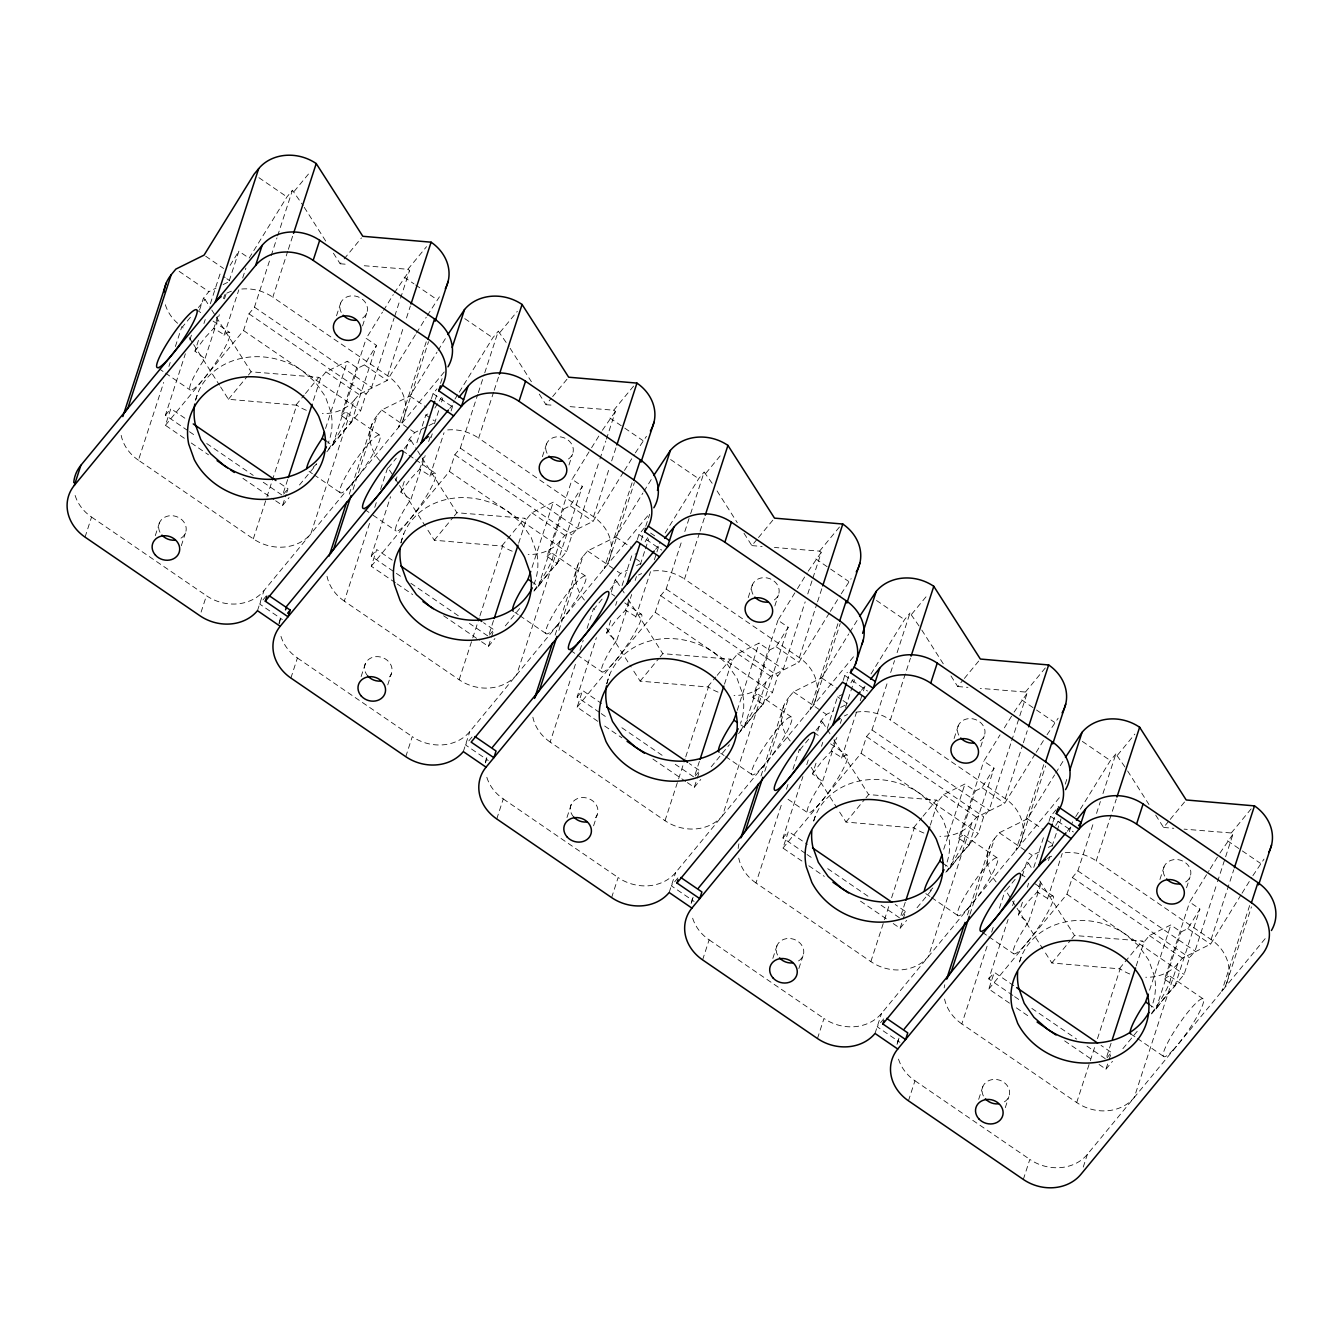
<?xml version="1.0" encoding="UTF-8"?>
<svg xmlns="http://www.w3.org/2000/svg" width="1343" height="1343" viewBox="0 0 1343 1343"><rect width="100%" height="100%" fill="white"/><g stroke="black" fill="none" stroke-linecap="round" stroke-linejoin="round"><path stroke-width="0.75" stroke-dasharray="5 3.75" d="M85.045 537.116L91.559 517.072A41.902 36.211 18 0 1 74.301 492.226M415.39 334.793L387.17 380.472L358.967 394.439L354.283 400.13L310.854 533.775A41.902 36.211 18 0 1 253.307 538.845L138.43 460.213L163.712 382.419M168.899 366.454L170.192 362.476M175.379 346.511L181.859 326.567M187.785 430.566L165.39 415.239L185.351 353.797M189.85 339.93L191.78 333.971M199.519 310.199L203.381 298.297L208.853 291.666L215.971 288.141M184.377 438.288L165.424 425.311L170.846 408.608L186.358 419.217M217.667 316.444L213.806 328.296L224.382 334.911A34.918 5.657 -55.6 0 1 221.377 353.797A34.918 5.657 -55.6 0 1 191.461 390.108A34.918 5.657 -55.6 0 1 204.841 358.598L194.953 351.178L198.798 339.326M203.935 323.495L205.227 319.55M210.364 303.719L220 274.056L225.12 277.565M223.442 298.633L224.734 294.688M229.233 280.838L238.869 251.175L249.11 258.192L286.966 196.901L292.438 190.253L303.115 205.546M205.177 358.195L219.312 314.682M224.466 298.868L226.379 292.925M195.642 399.962L198.025 392.676M155.284 535.639L159.431 522.897M224.046 335.314L238.819 289.819M242.68 277.967L245.887 268.08M165.424 425.311L243.553 330.529L248.975 313.826L254.448 307.194L270.547 257.655M271.185 255.657L276.977 237.829M277.632 235.848L292.438 190.253M181.288 545.778L185.435 533.02M426.218 341.844L398.351 427.628A41.902 36.211 18 0 0 387.674 375.839L272.814 297.189L287.721 251.326M288.359 249.328L292.892 235.361M201.097 612.106L206.436 595.704A41.902 36.211 18 0 0 263.983 590.635L445.238 370.752M253.307 538.845L266.267 498.958M266.921 496.96L296.719 405.2L228.444 399.291L220.588 386.935M336.522 315.773L340.669 303.014M287.671 479.569L282.517 495.433L261.851 481.281M313.439 400.298L320.524 378.491L325.98 371.86L347.384 361.267L357.624 368.267L364.423 364.893L376.476 345.386L366.236 338.386L382.47 312.113M275.668 500.788L282.567 505.505L286.177 494.358M286.781 492.512L287.99 488.802L277.648 481.717M257.47 610.679L263.983 590.635M325.543 428.501L347.384 361.267M362.543 325.913L366.689 313.154M325.728 440.722L332.56 445.389L342.717 431.707L351.413 422.508L341.189 415.507L366.236 338.386M332.56 445.389L357.624 368.267M278.874 623.471L281.241 616.185M351.413 422.508L376.476 345.386M326.836 451.802L360.679 410.723L366.119 394.019L371.591 387.388L394.12 318.022M394.775 316.041L399.912 300.177M400.567 298.196L409.581 270.447L407.869 269.288L362.728 265.612M349.264 494.174L372.129 423.851M387.674 375.839L403.874 325.963M406.476 317.989L410.354 306.019M290.894 678.047L297.407 657.986A41.902 36.211 18 0 1 280.15 633.157M353.041 489.507L377.03 415.692L381.714 410.018L409.917 396.034L437.046 352.118M623.404 472.199L593.018 521.386L564.815 535.37L560.132 541.044L516.702 674.69A41.902 36.211 18 0 1 459.155 679.759L344.295 601.127L370.215 521.336M374.747 507.385L376.695 501.392M380.573 489.423L387.707 467.482L393.885 476.698M403.253 419.469L428.535 341.676M400.516 576.214L371.239 556.153L390.544 496.709M395.698 480.844L396.991 476.883M406.006 449.133L409.229 439.228L414.702 432.597L427.175 426.402M395.396 582.744L371.272 566.226L376.695 549.522L392.206 560.149M423.515 457.359L419.654 469.227L430.23 475.825A34.918 5.657 -55.6 0 1 427.242 494.728A34.918 5.657 -55.6 0 1 397.31 531.022A34.918 5.657 -55.6 0 1 410.706 499.512L400.802 492.109L405.301 478.259M416.867 442.67L425.849 414.987L430.969 412.452M431.439 398.602L433.067 393.6L436.979 388.866M435.367 399.307L436.66 395.329M440.538 383.359L443.14 375.368M428.652 441.545L430.583 435.602M434.444 423.75L438.943 409.9M441.511 401.993L442.787 398.032M411.025 499.109L425.177 455.613M430.952 437.801L432.245 433.856M400.902 542.723L403.874 533.607M361.133 676.57L365.279 663.811M429.894 476.228L444.029 432.731M451.097 410.975L454.303 401.087M371.272 566.226L449.401 471.46L454.824 454.757L460.296 448.126L477.688 394.607M478.326 392.626L484.118 374.781M484.756 372.8L498.287 331.184L508.963 346.46M387.741 684.88L391.283 673.951M632.083 482.775L604.199 568.542A41.902 36.211 18 0 0 593.522 516.753L478.662 438.12L493.569 392.24M494.207 390.242L498.757 376.292M405.771 756.68L412.284 736.635A41.902 36.211 18 0 0 469.832 731.549L649.777 513.261M459.155 679.759L472.115 639.872M472.77 637.875L479.25 617.931M479.887 615.933L502.584 546.131L434.293 540.222L426.436 527.866M542.371 456.687L546.517 443.929M493.519 620.5L488.382 636.347L469.429 623.387M518.65 543.21L526.372 519.422L531.845 512.791L553.232 502.181L563.472 509.182L570.271 505.807L582.325 486.317L572.101 479.3L590.484 449.536M481.533 641.702L488.416 646.419L490.833 638.999M491.437 637.153L493.838 629.716L483.514 622.648M463.318 751.61L469.832 731.549M532.029 567.434L553.232 502.181M568.979 465.014L572.538 454.068M531.593 581.637L538.409 586.32L548.565 572.638L557.278 563.439L547.037 556.422L572.101 479.3M538.409 586.32L563.472 509.182M485.31 762.572L487.089 757.099M557.278 563.439L582.325 486.317M533.994 591.138L566.545 551.654L571.967 534.95L577.44 528.319L599.331 460.918M599.968 458.937L605.777 441.108M606.415 439.127L615.43 411.378L613.717 410.203L568.576 406.526M555.112 635.105L577.977 564.782M593.522 516.753L609.084 468.875M611.669 460.901L616.202 446.95M496.759 818.961L503.256 798.917A41.902 36.211 18 0 1 485.998 774.072M558.906 630.421L582.879 556.623L587.562 550.932L615.765 536.965L642.894 493.049M609.118 560.384L634.383 482.59M829.252 613.13L798.884 662.317L770.664 676.284L765.98 681.975L722.568 815.621A41.902 36.211 18 0 1 665.003 820.691L550.143 742.058L576.063 662.267M579.958 650.297L583.198 640.326M587.076 628.356L593.556 608.413M599.482 712.411L577.087 697.084L596.41 637.623M611.216 592.045L615.077 580.142L620.55 573.511L627.685 569.986M597.803 721.309L577.121 707.157L582.56 690.453L601.496 703.43M628.725 600.254L625.502 610.142L636.078 616.756A34.918 5.657 -55.6 0 1 633.09 635.659A34.918 5.657 -55.6 0 1 603.158 671.953A34.918 5.657 -55.6 0 1 616.555 640.443L606.65 633.023L611.787 617.209M615.648 605.34L616.924 601.395M622.078 585.565L631.714 555.901L636.817 553.366M637.304 539.533L638.932 534.514L645.429 526.624M641.215 540.239L643.163 534.245M645.748 526.271L649.643 514.302M635.155 580.478L636.431 576.533M640.292 564.664L644.791 550.815M645.429 548.851L648.635 538.963M616.89 640.04L631.663 594.546M606.751 683.637L609.722 674.522M566.981 817.484L571.128 804.742M635.743 617.159L650.516 571.665M654.377 559.813L656.307 553.87M656.945 551.889L660.168 542.001M577.121 707.157L655.25 612.374L660.672 595.671L666.145 589.04L682.244 539.5M684.812 531.559L689.966 515.712M690.621 513.731L704.135 472.098L712.579 483.866M593.589 825.811L597.148 814.865M837.931 623.706L810.064 709.473A41.902 36.211 18 0 0 799.37 657.684L684.51 579.034L699.418 533.171M700.056 531.173L704.605 517.206M611.619 897.594L618.133 877.55A41.902 36.211 18 0 0 675.68 872.48L854.333 655.77M665.003 820.691L677.963 780.803M678.618 778.806L685.098 758.862M685.736 756.864L708.433 687.045L640.141 681.136L632.284 668.797M748.219 597.618L752.365 584.86M699.384 761.431L694.23 777.278L675.277 764.301M724.498 684.124L732.22 660.336L737.693 653.705L759.08 643.112L769.321 650.113L776.136 646.738L788.173 627.231L777.95 620.231L796.332 590.45M687.381 782.633L694.264 787.351L696.681 779.93M697.286 778.067L699.686 770.647L689.362 763.563M669.167 892.524L675.68 872.48M737.24 710.346L759.08 643.112M774.827 605.928L778.386 594.999M740.849 724.901L744.257 727.234L754.413 713.553L763.126 704.353L752.886 697.353L777.95 620.231M744.257 727.234L769.321 650.113M691.158 903.486L693.525 896.201A41.902 36.211 18 0 0 691.46 903.822M763.126 704.353L788.173 627.231M738.532 733.647L772.393 692.568L777.815 675.865L783.288 669.234L805.179 601.849M807.764 593.925L812.263 580.042M812.901 578.061L821.278 552.292L819.566 551.134L774.424 547.457M760.977 776.019L783.825 705.696M799.37 657.684L816.88 603.83M817.518 601.832L822.067 587.865M702.607 959.892L709.121 939.848A41.902 36.211 18 0 1 691.846 915.003M764.755 771.352L788.727 697.537L793.411 691.863L821.614 677.879L848.742 633.963M1035.117 754.044L1004.732 803.232L976.529 817.216L971.828 822.89L928.416 956.535A41.902 36.211 18 0 1 870.852 961.605L755.991 882.972L781.911 803.198M786.444 789.231L788.391 783.238M792.924 769.287L799.404 749.327L802.224 753.255M814.966 701.315L840.231 623.521M805.33 853.342L782.935 838.015L802.896 776.573M806.757 764.671L808.687 758.728M817.702 730.978L820.926 721.073L826.398 714.442L833.533 710.9M801.922 861.048L782.969 848.071L788.408 831.367L807.344 844.344M835.212 739.204L831.367 751.073L841.927 757.67A34.918 5.657 -55.6 0 1 838.939 776.573A34.918 5.657 -55.6 0 1 809.006 812.868A34.918 5.657 -55.6 0 1 822.403 781.374L812.498 773.954L816.997 760.104M821.496 746.272L822.772 742.31M827.271 728.477L837.562 696.832L842.665 694.297M843.152 680.448L844.781 675.445L847.383 672.289M847.064 681.153L849.011 675.176M840.349 723.39L841.641 719.428M845.502 707.56L854.484 679.877M822.739 780.954L836.874 737.458M813.791 820.926L815.57 815.453M772.829 958.415L776.976 945.657M841.591 758.073L856.381 712.596M860.225 700.727L862.794 692.82M863.448 690.839L866.017 682.932M782.969 848.071L861.098 753.305L866.52 736.602L871.993 729.971L887.454 682.395M890.678 672.49L894.539 660.588M897.107 652.664L909.983 613.029L920.677 628.306M798.85 968.555L802.996 955.796M1043.78 764.62L1015.912 850.388A41.902 36.211 18 0 0 1005.219 798.598L890.359 719.966L910.453 658.137M817.467 1038.525L823.981 1018.481A41.902 36.211 18 0 0 881.545 1013.394L1061.474 795.106M870.852 961.605L883.812 921.718M884.466 919.72L888.999 905.77M891.601 897.779L914.281 827.976L845.989 822.067L838.133 809.711M954.084 738.532L958.23 725.791M905.232 902.345L900.079 918.209L881.126 905.232M930.346 825.055L938.069 801.267L943.541 794.636L964.929 784.027L975.169 791.044L981.985 787.669L994.038 768.162L983.798 761.145L1000.031 734.873M893.229 923.548L900.112 928.265L902.53 920.845M903.134 918.998L905.551 911.561L895.21 904.494M875.032 1033.455L881.545 1013.394M943.726 849.28L964.929 784.027M980.692 746.859L984.234 735.914M943.29 863.482L950.105 868.166L960.262 854.484L968.975 845.284L958.734 838.267L983.798 761.145M950.105 868.166L975.169 791.044M897.006 1044.418L899.374 1037.132A41.902 36.211 18 0 0 897.309 1044.736M968.975 845.284L994.038 768.162M946.983 871.406L978.241 833.499L983.664 816.796L989.136 810.165L1011.027 742.78M1011.682 740.782L1027.126 693.223L1025.431 692.048L980.272 688.371M967.464 914.952L989.673 846.627M1005.219 798.598L1022.728 744.744M1023.366 742.746L1027.261 730.777M908.456 1100.807L914.969 1080.762A41.902 36.211 18 0 1 897.712 1055.917M969.948 914.264L994.575 838.468L999.259 832.778L1027.479 818.81L1054.608 774.894M1240.966 894.975L1210.58 944.163L1182.377 958.13L1177.677 963.821L1134.264 1097.466A41.902 36.211 18 0 1 1076.7 1102.536L961.84 1023.903L987.76 944.112M991.654 932.143L994.24 924.169M999.427 908.204L1005.269 890.258M1020.814 842.229L1045.609 765.93M1012.907 995.448L988.784 978.929L1008.106 919.468M1012.605 905.602L1014.553 899.659M1022.275 875.871L1026.774 861.988L1032.247 855.357L1041.161 850.942M1009.5 1003.154L988.834 989.002L994.256 972.298L1014.922 986.45M1040.422 882.099L1037.216 891.987L1047.775 898.601A34.918 5.657 -55.6 0 1 1044.787 917.504A34.918 5.657 -55.6 0 1 1014.872 953.799A34.918 5.657 -55.6 0 1 1028.251 922.288L1018.347 914.868L1022.846 901.035M1027.345 887.186L1028.637 883.241M1033.774 867.41L1043.41 837.747M1049.001 821.379L1050.629 816.359L1057.142 808.469M1052.912 822.084L1054.859 816.091M1065.234 784.178L1067.819 776.204M1051.989 846.51L1056.488 832.66M1057.126 830.696L1060.987 818.827M1028.587 921.886L1042.084 880.353M1048.497 860.578L1049.79 856.616M1019.639 961.84L1021.419 956.367M978.678 1099.346L982.824 1086.588M1047.439 899.004L1062.229 853.51M1069.297 831.77L1072.503 821.882M988.834 989.002L1066.946 894.22L1072.369 877.516L1077.841 870.885L1093.303 823.326M1096.526 813.405L1100.387 801.519M1102.956 793.595L1115.848 753.96L1126.525 769.237M1005.286 1107.656L1008.845 1096.711M1249.628 905.551L1221.761 991.319A41.902 36.211 18 0 0 1211.084 939.529L1096.207 860.88L1116.302 799.051M1023.316 1179.439L1029.829 1159.395A41.902 36.211 18 0 0 1087.394 1154.325L1266.029 937.615M1076.7 1102.536L1089.66 1062.649M1090.315 1060.651L1094.847 1046.684M1097.449 1038.71L1120.129 968.891L1051.838 962.981L1043.981 950.643M1159.932 879.464L1164.079 866.705M1111.081 1043.276L1105.927 1059.123L1086.974 1046.147M1136.195 965.97L1143.917 942.182L1149.39 935.551L1170.794 924.958L1181.017 931.958L1187.833 928.584L1199.887 909.077L1189.646 902.076L1209.12 870.549M1099.078 1064.479L1105.96 1069.196L1108.378 1061.776M1108.982 1059.912L1111.4 1052.492L1101.059 1045.408M1083.247 1167.084L1087.394 1154.325M1149.574 990.211L1170.794 924.958M1186.54 887.773L1190.083 876.845M1149.138 1004.413L1155.97 1009.08L1166.127 995.398L1174.823 986.198L1164.582 979.198L1189.646 902.076M1155.97 1009.08L1181.017 931.958M1174.823 986.198L1199.887 909.077M1151.539 1013.915L1184.09 974.414L1189.512 957.71L1194.985 951.079L1216.876 883.694M1217.53 881.713L1232.975 834.154L1231.279 832.979L1184.073 829.135M1211.084 939.529L1233.764 869.71M1226.663 983.16L1251.458 906.844M230.106 265.36L238.869 251.175M383.561 310.367L393.298 294.604M394.372 292.841L409.581 270.447M416.481 333.047L426.235 317.233M427.326 315.471L439.43 296.82M438.137 350.372L446.816 336.321M434.863 408.054L438.137 402.749M439.245 400.969L441.427 397.427M454.958 399.106L458.198 393.852M459.272 392.106L492.814 337.815L498.287 331.184M591.575 447.773L601.311 432.026M602.386 430.264L615.43 411.378M624.495 470.453L634.265 454.639M635.34 452.893L646.453 436.324M643.985 491.286L651.573 478.998M645.093 541.884L648.384 536.579M665.138 533.02L698.662 478.746L704.135 472.098M797.423 588.704L807.16 572.941M808.234 571.195L821.278 552.292M830.343 611.367L840.114 595.57M841.205 593.807L851.143 578.665M849.834 632.217L857.438 619.912M850.942 682.815L853.124 679.273M870.986 673.951L904.527 619.66L909.983 613.029M1004.346 727.872L1013.008 713.872M1014.083 712.109L1027.126 693.223M1036.192 752.298L1045.962 736.484M1047.053 734.739L1058.166 718.169M1055.682 773.132L1064.361 759.08M1055.699 825.509L1060.08 818.424M1075.743 816.628L1110.376 760.591L1115.848 753.96M1210.211 868.803L1218.856 854.786M1219.948 853.04L1232.975 834.154M1242.04 893.213L1251.81 877.415M1252.901 875.653L1264.015 859.1M194.953 351.178L205.11 337.513L213.806 328.296M400.802 492.109L410.958 478.427L419.654 469.227M606.65 633.023L616.806 619.358L625.502 610.142M812.498 773.954L822.655 760.272L831.367 751.073M1018.347 914.868L1028.503 901.203L1037.216 891.987M190.421 317.25L182.43 326.953L184.679 330.479M198.411 307.547L205.076 299.472L203.381 298.297M294.151 191.428L310.132 172.022M165.39 415.239L170.846 408.608M228.444 399.291L247.095 376.661M248.421 375.05L251.091 371.81L318.811 377.333L320.524 378.491M333.417 253.172L340.148 263.765L342.818 260.525M344.144 258.914L361.468 237.896M296.165 404.814L304.156 395.111M305.482 393.499L318.811 377.333M407.869 269.288L426.537 246.659M341.189 415.507L341.525 415.105A34.918 5.657 -55.6 0 1 345.705 420.107A34.918 5.657 -55.6 0 1 326.869 451.416M283.625 494.106L287.99 488.802M282.567 505.505L289.081 497.598M299.489 484.974L316.411 464.426M266.149 596.091L259.635 603.997L282.383 619.576M388.278 467.884L396.269 458.181M404.277 448.478L410.941 440.386L409.229 439.228M499.999 332.359L517.324 311.341M449.754 408.44L452.356 405.284M371.239 556.153L376.695 549.522M434.293 540.222L452.944 517.575M454.27 515.964L456.939 512.741L524.66 518.247L526.372 519.422M539.265 394.103L545.997 404.696L551.335 398.216M552.661 396.605L568.66 377.198M502.013 545.728L524.66 518.247M613.717 410.203L635.054 384.333M547.037 556.422L547.373 556.019A34.918 5.657 -55.6 0 1 551.553 561.021A34.918 5.657 -55.6 0 1 532.718 592.33M489.473 635.021L493.838 629.716M488.416 646.419L494.929 638.529M505.337 625.888L520.966 606.935M471.997 737.022L465.501 744.912L488.248 760.491M602.117 599.096L594.126 608.799L596.376 612.324M610.125 589.392L616.79 581.318L615.077 580.142M705.847 473.273L721.829 453.867M655.602 549.371L658.204 546.198M577.087 697.084L582.56 690.453M640.141 681.136L658.792 658.506M660.135 656.895L662.787 653.655L730.508 659.178L732.22 660.336M744.005 533.255L751.862 545.611L757.183 539.147M758.51 537.536L774.508 518.129M707.862 686.659L715.853 676.956M717.196 675.344L730.508 659.178M819.566 551.134L842.229 523.652M752.886 697.353L753.222 696.95A34.918 5.657 -55.6 0 1 757.418 701.953A34.918 5.657 -55.6 0 1 738.566 733.261M695.321 775.952L699.686 770.647M694.264 787.351L700.777 779.444M711.186 766.819L729.417 744.693M677.862 877.953L671.349 885.843L694.096 901.422M799.975 749.73L809.309 738.415M815.973 730.323L822.638 722.232L820.926 721.073M911.696 614.204L927.694 594.798M861.451 690.285L864.053 687.129M782.935 838.015L788.408 831.367M845.989 822.067L864.64 799.421M865.983 797.809L868.652 794.586L936.373 800.092L938.069 801.267M950.978 675.949L957.71 686.542L963.032 680.062M964.375 678.45L980.356 659.044M913.71 827.59L921.701 817.887M923.044 816.259L936.373 800.092M1025.431 692.048L1046.751 666.195M958.734 838.267L959.07 837.864A34.918 5.657 -55.6 0 1 963.267 842.867A34.918 5.657 -55.6 0 1 944.414 874.175M902.261 915.54L905.551 911.561M900.112 928.265L906.626 920.375M917.051 907.734L932.663 888.781M883.711 1018.867L877.197 1026.774L899.944 1042.336M1015.157 879.329L1005.823 890.644L1011.447 899.474M1021.822 871.254L1028.486 863.163L1026.774 861.988M1117.544 755.119L1134.869 734.101M1067.299 831.216L1071.21 826.465M988.784 978.929L994.256 972.298M1051.838 962.981L1070.505 940.352M1071.832 938.74L1074.501 935.5L1142.221 941.023L1143.917 942.182M1155.702 815.117L1163.558 827.456L1168.88 820.993M1170.223 819.381L1186.205 799.975M1119.558 968.504L1142.221 941.023M1231.279 832.979L1253.926 805.498M1164.582 979.198L1164.918 978.795A34.918 5.657 -55.6 0 1 1169.115 983.798A34.918 5.657 -55.6 0 1 1150.263 1015.107M1107.018 1057.797L1111.4 1052.492M1105.96 1069.196L1112.474 1061.306M1122.899 1048.665L1137.219 1031.29M223.106 284.598L230.241 281.073L226.833 278.723M428.954 425.53L436.089 421.987M636.599 565.571L641.937 562.918L635.121 558.235M840.668 707.375L847.802 703.833L837.562 696.832M1048.295 847.416L1053.651 844.764L1045.123 838.922M340.148 263.765L348.357 264.437M545.997 404.696L554.206 405.351M751.862 545.611L762.119 546.45M957.71 686.542L967.967 687.364M1163.558 827.456L1173.816 828.295M258.93 177.696L286.966 196.901M404.109 277.094L413.997 283.86M415.659 284.985L437.096 299.674M464.779 318.627L492.814 337.815M609.957 418.009L623.152 427.04M624.797 428.165L642.944 440.588M670.627 459.541L698.662 478.746M815.805 558.94L829 567.971M830.645 569.096L848.793 581.519M876.492 600.472L904.527 619.66M1021.67 699.854L1034.849 708.886M1036.511 710.011L1054.641 722.433M1082.34 741.386L1110.376 760.591M1227.519 840.785L1240.714 849.817M1242.359 850.942L1260.489 863.364M650.566 533.02L657.399 537.704M433.067 393.6L454.203 408.054M638.932 534.514L661.679 550.093M844.781 675.445L867.528 691.024M1050.629 816.359L1073.376 831.938M205.697 256.228L223.559 268.466M364.423 364.893L387.17 380.472M409.917 396.034L426.167 407.164M570.271 505.807L593.018 521.386M615.765 536.965L632.016 548.078M776.136 646.738L798.884 662.317M821.614 677.879L837.864 689.009M981.985 787.669L1004.732 803.232M1027.479 818.81L1043.712 829.924M1187.833 928.584L1210.58 944.163M425.849 414.987L434.393 420.829M254.448 307.194L371.591 387.388M460.296 448.126L577.44 528.319M666.145 589.04L783.288 669.234M871.993 729.971L989.136 810.165M1077.841 870.885L1194.985 951.079M248.975 313.826L366.119 394.019M454.824 454.757L571.967 534.95M660.672 595.671L777.815 675.865M866.52 736.602L983.664 816.796M1072.369 877.516L1189.512 957.71M179.156 271.353L208.853 291.666M325.98 371.86L358.967 394.439M381.714 410.018L414.702 432.597M531.845 512.791L564.815 535.37M587.562 550.932L615.598 570.12M617.243 571.262L620.55 573.511M737.693 653.705L770.664 676.284M793.411 691.863L821.446 711.051M823.108 712.176L826.398 714.442M943.541 794.636L976.529 817.216M999.259 832.778L1027.294 851.966M1028.956 853.107L1032.247 855.357M1149.39 935.551L1182.377 958.13M243.553 330.529L360.679 410.723M449.401 471.46L566.545 551.654M655.25 612.374L772.393 692.568M861.098 753.305L978.241 833.499M1066.946 894.22L1184.09 974.414M196.565 309.763L203.162 314.279M213.05 321.061L229.535 332.342M346.679 412.536L379.666 435.115M402.413 450.694L407.349 454.068M409.011 455.21L413.946 458.584M415.608 459.726L435.384 473.273M552.527 553.467L585.514 576.046M611.552 593.875L614.859 596.124M624.747 602.906L641.249 614.187M758.375 694.381L791.363 716.961M814.11 732.539L820.707 737.055M830.595 743.821L847.097 755.119M964.24 835.312L997.211 857.892M1021.603 874.595L1024.91 876.845M1034.798 883.627L1052.946 896.033M1170.089 976.227L1203.059 998.806M158.944 368.637L163.896 372.028M165.542 373.153L190.286 390.091M309.075 471.41L312.365 473.676M314.027 474.801L340.4 492.864M364.809 509.568L371.407 514.084M373.052 515.208L396.135 531.005M514.923 612.341L518.23 614.59M519.875 615.715L546.265 633.778M570.657 650.482L575.593 653.873M577.255 654.998L601.983 671.936M720.771 753.255L724.078 755.521M725.724 756.646L752.114 774.71M788.056 799.303L807.831 812.851M929.927 896.436L924.974 893.045A34.918 5.657 -55.6 0 0 926.955 892.742M931.572 897.56L957.962 915.624M982.354 932.327L987.306 935.718M988.952 936.843L1013.68 953.782M1130.823 1033.976L1135.775 1037.367M1137.42 1038.492L1163.81 1056.555M189.497 431.741L196.397 436.458M206.721 443.543L253.239 475.388M410.857 583.282L459.088 616.303M601.194 713.603L608.094 718.32M621.876 727.755L664.936 757.234M807.059 854.517L813.942 859.235M827.724 868.669L870.784 898.148M1014.62 996.624L1021.519 1001.341M1031.844 1008.408L1076.65 1039.079M191.26 443.005L208.484 454.79M242.949 478.377L273.955 499.613M397.108 583.92L412.62 594.529M443.626 615.765L479.804 640.527M604.686 726.026L621.91 737.811M652.916 759.047L685.652 781.458M808.822 865.765L824.317 876.375M860.494 901.153L886.33 918.83M1016.382 1007.871L1028.453 1016.131M1064.63 1040.892L1092.178 1059.761M91.559 517.072L206.436 595.704M297.407 657.986L412.284 736.635M503.256 798.917L618.133 877.55M709.121 939.848L823.981 1018.481M914.969 1080.762L1029.829 1159.395M1127.65 771L1148.97 804.524M921.802 630.068L944.247 665.356M1028.486 863.163L1032.968 870.214M1039.7 880.807L1074.501 935.5M1012.572 901.237L1015.929 906.525M1017.054 908.288L1042.856 948.88M717.061 490.917L737.273 522.679M822.638 722.232L832.727 738.113M833.852 739.875L868.652 794.586M811.206 767.373L837.008 807.949M510.088 348.223L531.408 381.748M616.79 581.318L626.879 597.199M628.004 598.961L662.787 653.655M606.465 628.205L631.16 667.018M304.24 207.309L326.685 242.596M410.941 440.386L416.548 449.217M417.673 450.979L421.031 456.267M422.155 458.03L456.939 512.741M395.01 478.461L398.384 483.765M399.492 485.528L425.311 526.103M205.076 299.472L210.7 308.286M211.808 310.048L215.182 315.353M216.307 317.116L251.091 371.81M189.162 337.546L192.519 342.834M193.644 344.597L219.463 385.172M1177.677 963.821A41.902 36.211 18 0 1 1145.747 977.234M1129.765 973.977A41.902 36.211 18 0 1 1120.129 968.891M1047.288 858.496A41.902 36.211 18 0 1 1053.332 855.474M1065.217 852.704A41.902 36.211 18 0 1 1096.207 860.88M961.84 1023.903A41.902 36.211 18 0 1 944.582 999.058M944.196 987.877A41.902 36.211 18 0 1 944.784 984.772M996.086 881.915A41.902 36.211 18 0 1 994.575 838.468M983.378 1095.972A13.967 12.07 18 0 1 989.892 1080.175A13.967 12.07 18 0 1 1008.291 1087.326A13.967 12.07 18 0 1 1001.777 1103.123M1019.488 961.957A69.836 60.351 18 0 1 1125.518 934.325L1138.914 946.009L1148.718 960.144L1154.292 975.723A69.836 60.351 18 0 1 1151.488 1007.049M1164.633 876.089A13.967 12.07 18 0 1 1171.13 860.292A13.967 12.07 18 0 1 1189.529 867.46A13.967 12.07 18 0 1 1183.032 883.258M932.831 887.975A34.918 5.657 -55.6 0 1 930.145 890.493M971.828 822.89A41.902 36.211 18 0 1 939.899 836.32M923.9 833.046A41.902 36.211 18 0 1 914.281 827.976M844.378 715.937A41.902 36.211 18 0 1 847.483 714.543M855.844 712.226A41.902 36.211 18 0 1 890.359 719.966M755.991 882.972A41.902 36.211 18 0 1 738.734 858.127M738.163 848.524A41.902 36.211 18 0 1 738.935 843.84M790.238 741A41.902 36.211 18 0 1 788.727 697.537M777.53 955.041A13.967 12.07 18 0 1 784.043 939.244A13.967 12.07 18 0 1 802.442 946.412A13.967 12.07 18 0 1 795.929 962.209M813.623 821.043A69.836 60.351 18 0 1 919.67 793.394L933.049 805.095L942.87 819.213L948.443 834.809A69.836 60.351 18 0 1 945.64 866.134M958.784 735.158A13.967 12.07 18 0 1 964.224 719.781A13.967 12.07 18 0 1 982.455 724.599A13.967 12.07 18 0 1 980.189 740.816M765.98 681.975A41.902 36.211 18 0 1 734.033 695.389M718.052 692.132A41.902 36.211 18 0 1 708.433 687.045M638.513 575.005A41.902 36.211 18 0 1 641.635 573.629M653.521 570.859A41.902 36.211 18 0 1 684.51 579.034M550.143 742.058A41.902 36.211 18 0 1 532.869 717.212M584.39 600.069A41.902 36.211 18 0 1 582.879 556.623M485.612 762.891A41.902 36.211 18 0 1 487.106 756.764M573.646 816.947A13.967 12.07 18 0 1 575.173 799.824A13.967 12.07 18 0 1 594.63 802.661A13.967 12.07 18 0 1 593.102 819.784M606.835 683.973A69.836 60.351 18 0 1 713.821 652.48L727.201 664.164L737.022 678.299L742.595 693.878A69.836 60.351 18 0 1 740.513 723.373M752.919 594.244A13.967 12.07 18 0 1 758.375 578.867A13.967 12.07 18 0 1 776.607 583.685A13.967 12.07 18 0 1 774.34 599.901M177.612 323.277A41.902 36.211 18 0 1 164.601 301.722M138.43 460.213A41.902 36.211 18 0 1 121.172 435.367M226.816 293.16A41.902 36.211 18 0 1 231.533 291.179M241.824 289.014A41.902 36.211 18 0 1 272.814 297.189M354.283 400.13A41.902 36.211 18 0 1 322.337 413.543M306.355 410.286A41.902 36.211 18 0 1 296.719 405.2M316.763 463.671A34.918 5.657 -55.6 0 1 312.583 467.717M195.574 400.18A69.836 60.351 18 0 1 302.125 370.634L315.504 382.319L325.308 396.437L330.882 412.032A69.836 60.351 18 0 1 328.095 443.358M159.985 532.264A13.967 12.07 18 0 1 166.482 516.467A13.967 12.07 18 0 1 184.881 523.636A13.967 12.07 18 0 1 178.384 539.433M341.223 312.399A13.967 12.07 18 0 1 346.679 297.021A13.967 12.07 18 0 1 364.91 301.839A13.967 12.07 18 0 1 362.644 318.056M560.132 541.044A41.902 36.211 18 0 1 528.185 554.474M512.203 551.201A41.902 36.211 18 0 1 502.584 546.131M447.672 429.928A41.902 36.211 18 0 1 478.662 438.12M344.295 601.127A41.902 36.211 18 0 1 327.021 576.281M379.683 460.481A41.902 36.211 18 0 1 377.03 415.692M279.579 623.555A41.902 36.211 18 0 1 281.258 615.833M367.797 676.016A13.967 12.07 18 0 1 369.325 658.909A13.967 12.07 18 0 1 388.765 661.746A13.967 12.07 18 0 1 387.254 678.853M400.986 543.042A69.836 60.351 18 0 1 507.973 511.549L521.353 523.25L531.173 537.368L536.73 552.963A69.836 60.351 18 0 1 533.943 584.272M547.071 453.313A13.967 12.07 18 0 1 552.527 437.936A13.967 12.07 18 0 1 570.758 442.754A13.967 12.07 18 0 1 568.492 458.97M1173.144 1049.957A34.918 5.657 -55.6 0 0 1203.714 1000.468A34.918 5.657 -55.6 0 0 1173.463 1032.616A34.918 5.657 -55.6 0 0 1173.144 1049.957M967.296 909.026A34.918 5.657 -55.6 0 0 997.866 859.554A34.918 5.657 -55.6 0 0 967.615 891.702A34.918 5.657 -55.6 0 0 967.296 909.026M761.447 768.112A34.918 5.657 -55.6 0 0 792.001 718.623A34.918 5.657 -55.6 0 0 761.766 750.771A34.918 5.657 -55.6 0 0 761.447 768.112M349.734 486.25A34.918 5.657 -55.6 0 0 380.304 436.777A34.918 5.657 -55.6 0 0 350.07 468.925A34.918 5.657 -55.6 0 0 349.734 486.25M555.582 627.181A34.918 5.657 -55.6 0 0 586.152 577.708A34.918 5.657 -55.6 0 0 555.918 609.856A34.918 5.657 -55.6 0 0 555.582 627.181"/><path stroke-width="1.5" d="M1076.415 820.153L1085.53 809.09A41.902 36.211 18 0 1 1143.078 804.021L1257.955 882.653L1251.441 902.697A41.902 36.211 18 0 1 1262.118 954.487L1080.88 1174.37A41.902 36.211 18 0 1 1023.316 1179.439L908.456 1100.807A41.902 36.211 18 0 1 897.762 1049.017L875.032 1033.455A41.902 36.211 18 0 1 817.467 1038.525L702.607 959.892A41.902 36.211 18 0 1 691.914 908.103L669.167 892.524A41.902 36.211 18 0 1 611.619 897.594L496.759 818.961A41.902 36.211 18 0 1 486.065 767.172L463.318 751.61A41.902 36.211 18 0 1 405.771 756.68L290.894 678.047A41.902 36.211 18 0 1 280.217 626.258L257.47 610.679A41.902 36.211 18 0 1 199.922 615.749L85.045 537.116A41.902 36.211 18 0 1 74.369 485.327L80.882 465.282L262.12 245.4A41.902 36.211 18 0 1 319.684 240.33L434.544 318.962A41.902 36.211 18 0 1 447.991 366.84M122.851 416.565L166.28 282.937M445.322 288.695A41.902 36.211 18 0 0 431.103 242.193L362.811 236.284L316.226 163.561A41.902 36.211 18 0 0 258.679 168.63L253.995 174.321L204.069 255.12L175.866 269.087L171.182 274.778L127.753 408.423A41.902 36.211 18 0 0 124.983 412.335M258.679 168.63L215.249 302.276A41.902 36.211 18 0 1 221.142 296.669M74.369 485.327L255.606 265.444L262.12 245.4M293.546 233.363L316.226 163.561M255.606 265.444A41.902 36.211 18 0 1 313.171 260.374L319.684 240.33M288.325 477.588L312.147 404.26M269.087 595.637L290.206 610.091L288.023 616.773L265.276 601.194L266.904 596.191M306.792 468.623A34.918 5.657 -55.6 0 1 321.984 438.792L324.251 432.446M285.539 609.856L286.731 606.197L448.444 410.018M329.169 556.019L346.679 502.164M411.008 304.022L431.103 242.193M351.111 495.483L333.601 549.337A41.902 36.211 18 0 0 330.831 553.249M1251.441 902.697L1136.564 824.065A41.902 36.211 18 0 0 1079.017 829.151L1056.27 813.573A41.902 36.211 18 0 0 1045.593 761.783L930.716 683.151A41.902 36.211 18 0 0 873.168 688.22L850.421 672.642A41.902 36.211 18 0 0 839.744 620.852L724.867 542.219A41.902 36.211 18 0 0 667.32 547.289L644.573 531.727A41.902 36.211 18 0 0 633.879 479.938L519.019 401.305A41.902 36.211 18 0 0 461.455 406.375L438.725 390.796A41.902 36.211 18 0 0 428.031 339.007L434.544 318.962M435.182 321.212L448.142 281.325M434.712 401.305L421.098 443.19A41.902 36.211 18 0 1 424.455 439.681M452.205 347.451L464.527 309.545A41.902 36.211 18 0 1 522.074 304.475L568.66 377.198L636.951 383.108A41.902 36.211 18 0 1 650.398 430.985M438.725 390.796L440.353 385.794M653.856 507.772A41.902 36.211 18 0 0 640.393 459.894L525.533 381.261A41.902 36.211 18 0 0 467.968 386.331L461.455 406.375L280.217 626.258M499.395 374.294L522.074 304.475M519.019 401.305L525.533 381.261M494.174 618.519L517.995 545.191M513.278 611.199A34.918 5.657 -55.6 0 1 527.833 579.706L530.737 571.396M534.548 698.41L552.695 642.575M616.857 444.953L636.951 383.108M556.959 636.414L539.45 690.268A41.902 36.211 18 0 0 535.186 696.967M633.879 479.938L640.393 459.894M641.047 462.143L654.007 422.239M639.923 544.217L626.946 584.121A41.902 36.211 18 0 1 630.303 580.612M657.415 490.363L670.375 450.476A41.902 36.211 18 0 1 727.94 445.406L774.508 518.129L842.8 524.039A41.902 36.211 18 0 1 856.246 571.917M644.573 531.727L645.647 528.387M861.837 644.455A41.902 36.211 18 0 0 846.241 600.808L731.381 522.175A41.902 36.211 18 0 0 673.833 527.245L667.32 547.289L486.065 767.172M705.243 515.208L727.94 445.406M724.867 542.219L731.381 522.175M700.022 759.433L723.843 686.105M680.783 877.483L701.902 891.937L699.737 898.618L676.99 883.039L678.064 879.699M719.126 752.13A34.918 5.657 -55.6 0 1 733.698 720.637L736.602 712.327M758.375 784.01L740.883 837.864A41.902 36.211 18 0 1 745.315 831.183L762.807 777.328M822.705 585.867L842.8 524.039M839.744 620.852L846.241 600.808M846.896 603.057L859.856 563.17M846.409 683.151L832.811 725.035A41.902 36.211 18 0 1 840.03 718.471M862.609 633.292L876.224 591.39A41.902 36.211 18 0 1 933.788 586.32L980.356 659.044L1048.648 664.953A41.902 36.211 18 0 1 1062.095 712.831M850.421 672.642L851.496 669.301M855.323 664.5L863.297 639.939M1065.553 789.617A41.902 36.211 18 0 0 1052.106 741.739L937.229 663.106A41.902 36.211 18 0 0 879.682 668.176L873.168 688.22L691.914 908.103M911.091 656.139L933.788 586.32M930.716 683.151L937.229 663.106M905.87 900.364L929.692 827.036M886.632 1018.397L907.75 1032.868L905.585 1039.549L882.838 1023.97L883.929 1020.63M924.337 891.383A34.918 5.657 -55.6 0 1 939.546 861.568L941.812 855.222M946.731 978.778L965.046 922.423M1028.553 726.798L1048.648 664.953M969.31 916.262L951.163 972.114A41.902 36.211 18 0 0 946.899 978.812M1045.593 761.783L1052.106 741.739M1052.744 743.988L1065.704 704.085M1052.257 824.082L1038.659 865.966A41.902 36.211 18 0 1 1045.878 859.402M1069.767 770.227L1082.072 732.321A41.902 36.211 18 0 1 1139.636 727.251L1186.205 799.975L1254.496 805.884A41.902 36.211 18 0 1 1268.732 852.385M1056.27 813.573L1057.898 808.553M1085.53 809.09L1079.017 829.151L897.762 1049.017M1116.956 797.054L1139.636 727.251M1136.564 824.065L1143.078 804.021M1112.373 1039.297L1135.557 967.95M1130.823 1033.976A34.918 5.657 -55.6 0 1 1145.394 1002.482L1148.299 994.173M1234.402 867.712L1254.496 805.884M1258.592 884.903L1271.552 845.016M447.907 334.558L464.527 309.545M653.756 475.489L670.375 450.476M859.604 616.403L876.224 591.39M1065.452 757.334L1082.072 732.321M265.276 601.194L430.902 400.281L453.649 415.86M458.87 397.377L467.968 386.331M287.603 613.247L290.206 610.091M492.579 747.128L654.293 550.949M664.718 538.308L673.833 527.245M676.99 883.039L842.598 682.126L865.345 697.705M698.427 888.059L860.141 691.863M870.566 679.239L879.682 668.176M882.838 1023.97L1048.463 823.058L1071.21 838.62M904.275 1028.973L1065.989 832.794M1078.58 825.626L1081.182 822.453L1058.435 806.891M313.171 260.374L428.031 339.007M442.519 385.24L463.637 399.694M648.367 526.154L669.486 540.608M854.215 667.085L875.334 681.539M659.497 556.774L636.75 541.195L471.141 742.125L493.888 757.704L496.054 751.022L474.935 736.552M322.32 438.389L325.728 440.722M528.168 579.303L531.593 581.637M734.033 720.234L737.441 722.568M939.882 861.148L943.29 863.482M1145.73 1002.079L1149.138 1004.413M193.241 423.935L275.936 480.542M400.818 566.041L481.784 621.473M606.667 706.955L687.633 762.388M812.515 847.886L891.769 902.127M1016.651 987.625L1097.617 1043.058M217.096 460.683L227.437 467.767M230.878 470.117L234.337 472.484M422.961 601.614L433.285 608.681M627.08 741.353L644.304 753.154M832.929 882.284L848.44 892.894M1037.065 1022.023L1056.018 1035M1257.955 882.653A41.902 36.211 18 0 1 1271.401 930.531M998.353 1103.862A13.967 12.07 18 0 1 985.342 1098.792M1148.937 1012.387A69.836 60.351 18 0 1 1047.389 1029.091L1034.009 1017.406L1024.205 1003.288L1018.632 987.693A69.836 60.351 18 0 1 1017.675 971.694M1179.59 883.979A13.967 12.07 18 0 1 1166.597 878.91M792.504 962.931A13.967 12.07 18 0 1 779.494 957.861M944.011 869.71A69.836 60.351 18 0 1 841.541 888.176L828.161 876.492L818.34 862.357L812.784 846.761A69.836 60.351 18 0 1 811.827 830.763M973.742 743.065A13.967 12.07 18 0 1 960.749 737.995M586.656 822.017A13.967 12.07 18 0 1 573.646 816.947M738.163 728.779A69.836 60.351 18 0 1 635.692 747.245L622.313 735.561L612.492 721.443L606.918 705.847A69.836 60.351 18 0 1 606.482 685.92M767.894 602.134A13.967 12.07 18 0 1 754.884 597.064M164.031 292.119A41.902 36.211 18 0 1 171.182 274.778M326.45 446.934A69.836 60.351 18 0 1 223.996 465.4L210.599 453.716L200.795 439.597L195.222 424.002A69.836 60.351 18 0 1 194.769 404.075M174.943 540.171A13.967 12.07 18 0 1 161.949 535.102M356.197 320.289A13.967 12.07 18 0 1 343.187 315.219M73.731 482.624A41.902 36.211 18 0 1 80.882 465.282M425.697 438.607A41.902 36.211 18 0 1 428.333 436.626M380.808 681.086A13.967 12.07 18 0 1 367.797 676.016M532.298 587.865A69.836 60.351 18 0 1 429.844 606.331L416.464 594.647L406.644 580.512L401.07 564.916A69.836 60.351 18 0 1 400.13 548.918M562.046 461.203A13.967 12.07 18 0 1 549.035 456.15M1147.778 995.784L1142.205 980.189A69.836 60.351 18 0 0 1058.603 942.031A69.836 60.351 18 0 0 1012.118 1007.737L1017.692 1023.332A69.836 60.351 18 0 0 1101.277 1061.49A69.836 60.351 18 0 0 1147.778 995.784M941.93 854.853L936.356 839.257A69.836 60.351 18 0 0 852.755 801.099A69.836 60.351 18 0 0 806.27 866.823L811.827 882.401A69.836 60.351 18 0 0 895.428 920.559A69.836 60.351 18 0 0 941.93 854.853M736.082 713.939L730.508 698.343A69.836 60.351 18 0 0 646.906 660.185A69.836 60.351 18 0 0 600.405 725.891L605.978 741.487A69.836 60.351 18 0 0 689.58 779.645A69.836 60.351 18 0 0 736.082 713.939M530.216 573.008L524.66 557.412A69.836 60.351 18 0 0 441.058 519.254A69.836 60.351 18 0 0 394.557 584.96L400.13 600.556A69.836 60.351 18 0 0 483.732 638.714A69.836 60.351 18 0 0 530.216 573.008M324.368 432.077L318.795 416.498A69.836 60.351 18 0 0 235.21 378.34A69.836 60.351 18 0 0 188.708 444.046L194.282 459.642A69.836 60.351 18 0 0 277.883 497.8A69.836 60.351 18 0 0 324.368 432.077M990.043 924.605A34.918 5.657 -55.6 0 0 1020.596 875.116A34.918 5.657 -55.6 0 0 990.362 907.28A34.918 5.657 -55.6 0 0 990.043 924.605M1160.083 898.954A13.967 12.07 18 0 0 1183.569 896.889A13.967 12.07 18 0 0 1168.057 879.615A13.967 12.07 18 0 0 1160.083 898.954M978.829 1118.837A13.967 12.07 18 0 0 1002.331 1116.755A13.967 12.07 18 0 0 986.803 1099.481A13.967 12.07 18 0 0 978.829 1118.837M784.178 783.674A34.918 5.657 -55.6 0 0 814.748 734.201A34.918 5.657 -55.6 0 0 784.513 766.349A34.918 5.657 -55.6 0 0 784.178 783.674M954.235 758.04A13.967 12.07 18 0 0 977.721 755.958A13.967 12.07 18 0 0 962.192 738.684A13.967 12.07 18 0 0 954.235 758.04M772.98 977.905A13.967 12.07 18 0 0 796.483 975.841A13.967 12.07 18 0 0 780.954 958.566A13.967 12.07 18 0 0 772.98 977.905M578.329 642.76A34.918 5.657 -55.6 0 0 608.899 593.27A34.918 5.657 -55.6 0 0 578.665 625.418A34.918 5.657 -55.6 0 0 578.329 642.76M748.37 617.109A13.967 12.07 18 0 0 771.872 615.044A13.967 12.07 18 0 0 756.344 597.769A13.967 12.07 18 0 0 748.37 617.109M567.132 836.991A13.967 12.07 18 0 0 590.635 834.91A13.967 12.07 18 0 0 575.106 817.635A13.967 12.07 18 0 0 567.132 836.991M166.633 360.914A34.918 5.657 -55.6 0 0 197.203 311.425A34.918 5.657 -55.6 0 0 166.952 343.573A34.918 5.657 -55.6 0 0 166.633 360.914M155.435 555.146A13.967 12.07 18 0 0 178.921 553.064A13.967 12.07 18 0 0 163.41 535.79A13.967 12.07 18 0 0 155.435 555.146M336.673 335.263A13.967 12.07 18 0 0 360.176 333.198A13.967 12.07 18 0 0 344.647 315.924A13.967 12.07 18 0 0 336.673 335.263M372.481 501.829A34.918 5.657 -55.6 0 0 403.051 452.356A34.918 5.657 -55.6 0 0 372.817 484.504A34.918 5.657 -55.6 0 0 372.481 501.829M542.522 476.194A13.967 12.07 18 0 0 566.024 474.113A13.967 12.07 18 0 0 550.496 456.838A13.967 12.07 18 0 0 542.522 476.194M361.284 696.06A13.967 12.07 18 0 0 384.769 693.995A13.967 12.07 18 0 0 369.258 676.721A13.967 12.07 18 0 0 361.284 696.06"/></g></svg>
